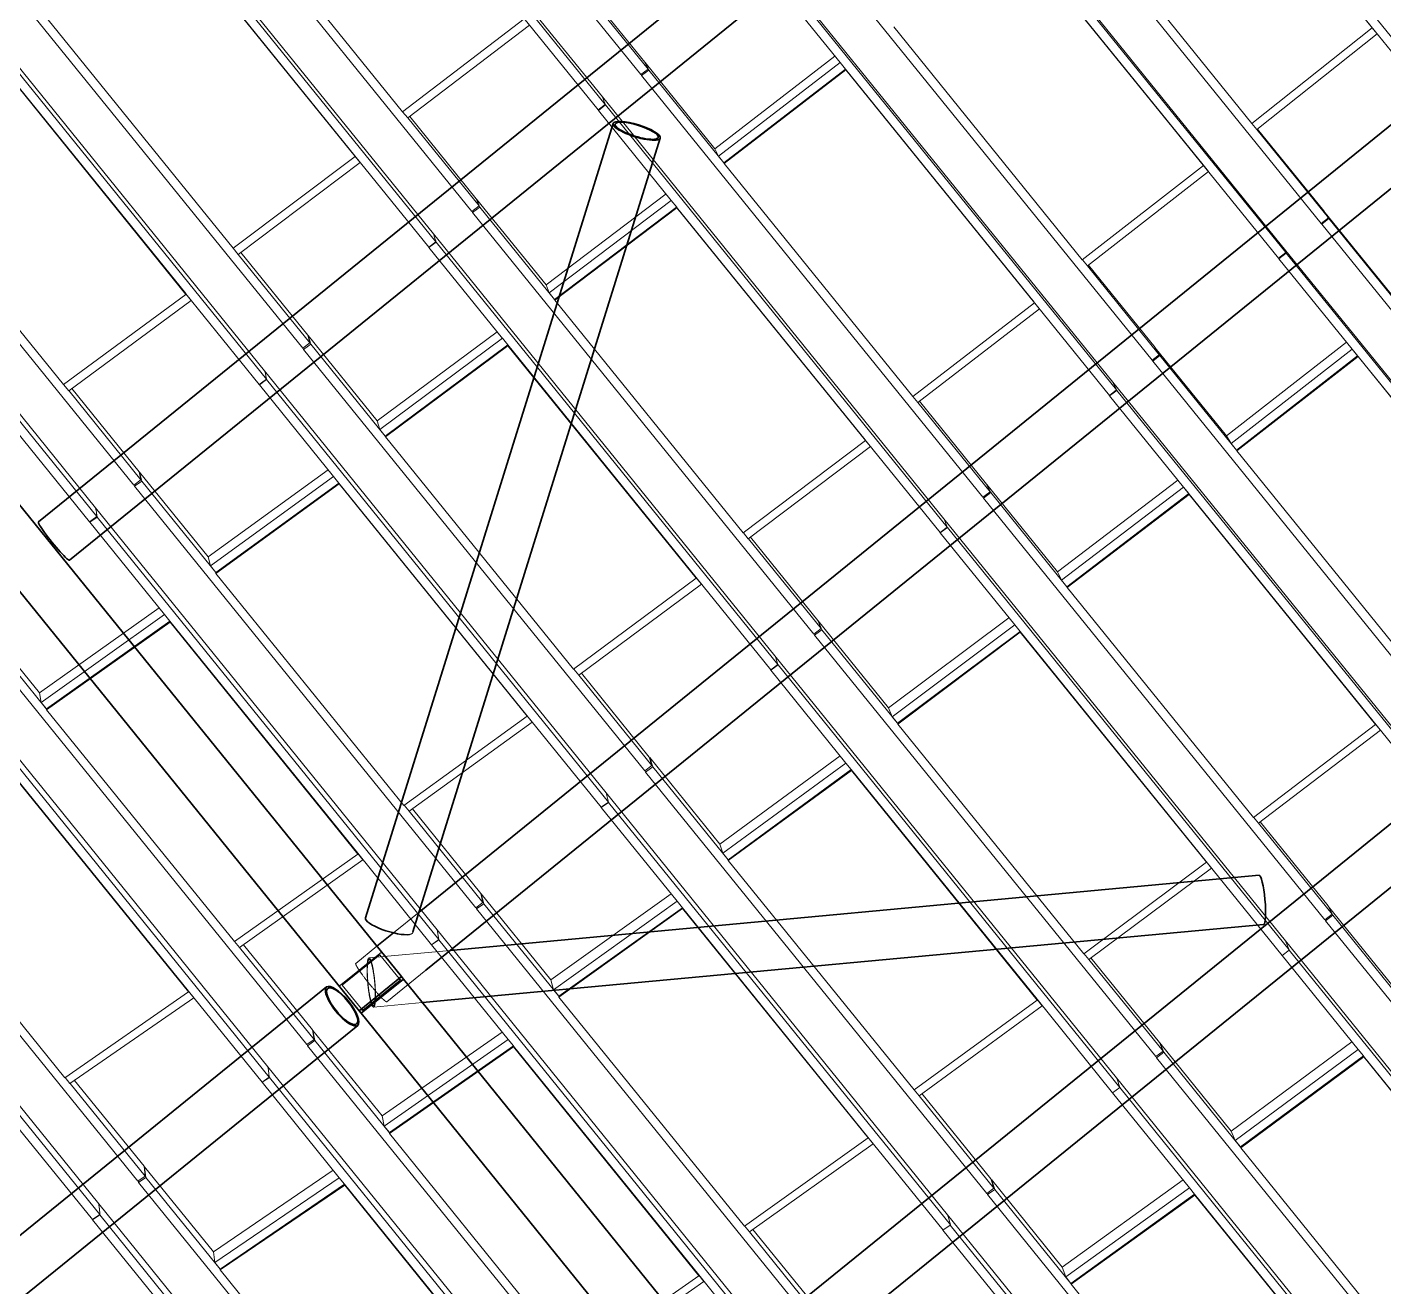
# Model space of a CAD drawing. Header units: millimetres. Extents: x 834681283 to 835686922, y 817551134 to 819407044.
# Drawn here: x 835580244 to 835587743, y 818137612 to 818144573 of the extents above; entities that cross this region are included whole.
import ezdxf

# ---------------------------------------------------------------- set-up
doc = ezdxf.new("R2010")
doc.units = ezdxf.units.MM
doc.header["$LTSCALE"] = 1200
doc.header["$MEASUREMENT"] = 0
doc.linetypes.add('P01-MAGP-P-RF$0$P01_MS_01_N1-FloorPlan-PART2OFUPPERROOFSETTINGOUT$0$BH DASHED2', pattern=[3, 2, -1])
doc.linetypes.add('P01-MAGP-P-RF$0$PHANTOM', pattern=[2.5, 1.25, -0.25, 0.25, -0.25, 0.25, -0.25])
for name, color, linetype, lineweight in [('P01-MAGP-P-RF$0$MMH053__', 253, 'P01-MAGP-P-RF$0$PHANTOM', 40), ('P01-MAGP-P-RF$0$P01_MS_01_N1-FloorPlan-PART2OFUPPERROOFSETTINGOUT$0$S-BEAM', 253, 'Continuous', 35), ('P01-MAGP-P-RF$0$P01_MS_01_N1-FloorPlan-PART2OFUPPERROOFSETTINGOUT$0$S-BEAM-HIDN', 253, 'P01-MAGP-P-RF$0$P01_MS_01_N1-FloorPlan-PART2OFUPPERROOFSETTINGOUT$0$BH DASHED2', 18), ('P01-MAGP-P-RF$0$ROOF MESH HALF TONE$0$A-GLAZ', 253, 'Continuous', 9), ('P01-MAGP-P-RF$0$ROOF MESH HALF TONE$0$A-MASS', 253, 'Continuous', 9)]:
    doc.layers.add(name, color=color, linetype=linetype, lineweight=lineweight)

# ---------------------------------------------------------------- blocks, each defined once
blk = doc.blocks.new('P01-MAGP-P-RF$0$P01_MS_01_N1-FloorPlan-PART2OFUPPERROOFSETTINGOUT$0$Circular Hollow Sections - CHS273x10_PSB97-8447566-PART 2 OF  UPPER ROOF SETTING OUT')
at = {"layer": 'P01-MAGP-P-RF$0$P01_MS_01_N1-FloorPlan-PART2OFUPPERROOFSETTINGOUT$0$S-BEAM'}
for p, q in [((50664.7, 24133.2), (43655.6, 19225.4)), ((43812.2, 19001.8), (50821.3, 23909.6))]:
    blk.add_line(p, q, dxfattribs=at)
for major_axis, start_param, end_param in [((-78.3, 111.8), 3.141593, 6.283185), ((-78.3, 111.8), 0, 3.141593), ((-72.6, 103.6), 0, 3.141593), ((-72.6, 103.6), 3.141593, 6.283185)]:
    blk.add_ellipse((50743, 24021.4), major_axis=major_axis, ratio=0.326606, start_param=start_param, end_param=end_param, dxfattribs=at)
blk = doc.blocks.new('P01-MAGP-P-RF$0$P01_MS_01_N1-FloorPlan-PART2OFUPPERROOFSETTINGOUT$0$Circular Hollow Sections - CHS273x10_PSB97-8449293-PART 2 OF  UPPER ROOF SETTING OUT')
at = {"layer": 'P01-MAGP-P-RF$0$P01_MS_01_N1-FloorPlan-PART2OFUPPERROOFSETTINGOUT$0$S-BEAM'}
for p, q in [((56342.4, 31771.1), (49254.7, 26808.3)), ((49411.3, 26584.6), (56499, 31547.5))]:
    blk.add_line(p, q, dxfattribs=at)
blk.add_ellipse((49333, 26696.5), major_axis=(-78.3, 111.8), ratio=0.089089, start_param=0, end_param=3.141593, dxfattribs=at)
blk = doc.blocks.new('P01-MAGP-P-RF$0$P01_MS_01_N1-FloorPlan-PART2OFUPPERROOFSETTINGOUT$0$Circular Hollow Sections - CHS273x10_PSB97-8449453-PART 2 OF  UPPER ROOF SETTING OUT')
at = {"layer": 'P01-MAGP-P-RF$0$P01_MS_01_N1-FloorPlan-PART2OFUPPERROOFSETTINGOUT$0$S-BEAM'}
for p, q in [((59782.6, 26855.3), (52697.4, 21894.2)), ((52854, 21670.6), (59939.2, 26631.7))]:
    blk.add_line(p, q, dxfattribs=at)
blk = doc.blocks.new('P01-MAGP-P-RF$0$P01_MS_01_N1-FloorPlan-PART2OFUPPERROOFSETTINGOUT$0$Circular Hollow Sections - CHS273x10_PSB97-8466431-PART 2 OF  UPPER ROOF SETTING OUT')
at = {"layer": 'P01-MAGP-P-RF$0$P01_MS_01_N1-FloorPlan-PART2OFUPPERROOFSETTINGOUT$0$S-BEAM'}
for p, q in [((58050.7, 29305), (51203.6, 24510.6)), ((51217.7, 24187.2), (58207.3, 29081.3)), ((51054, 24405.8), (50957.2, 24338))]:
    blk.add_line(p, q, dxfattribs=at)
at = {"layer": 'P01-MAGP-P-RF$0$P01_MS_01_N1-FloorPlan-PART2OFUPPERROOFSETTINGOUT$0$S-BEAM-HIDN'}
for p, q in [((51203.6, 24510.6), (51054, 24405.8)), ((50957.2, 24338), (50834.5, 24252.1)), ((50991.1, 24028.5), (51217.7, 24187.2))]:
    blk.add_line(p, q, dxfattribs=at)
blk.add_ellipse((50912.8, 24140.3), major_axis=(-78.3, 111.8), ratio=0.094574, start_param=0, end_param=3.141593, dxfattribs=at)
blk = doc.blocks.new('P01-MAGP-P-RF$0$P01_MS_01_N1-FloorPlan-PART2OFUPPERROOFSETTINGOUT$0$Circular Hollow Sections - CHS273x8_PSB100-8475648-PART 2 OF  UPPER ROOF SETTING OUT')
at = {"layer": 'P01-MAGP-P-RF$0$P01_MS_01_N1-FloorPlan-PART2OFUPPERROOFSETTINGOUT$0$S-BEAM'}
for p, q in [((55849.3, 24389.6), (51360.2, 24287)), ((51186.9, 24009.9), (55855.6, 24116.7))]:
    blk.add_line(p, q, dxfattribs=at)
for centre, major_axis, start_param, end_param in [((55852.5, 24253.1), (-3.1, 136.5), 3.141593, 6.283185), ((50912.8, 24140.2), (-3.1, 136.5), 2.441204, 2.570394), ((50912.8, 24140.2), (-2.9, 128.5), 2.495582, 2.687954), ((50912.8, 24140.2), (-2.9, 128.5), 3.801317, 3.970633), ((50912.8, 24140.2), (-3.1, 136.5), 3.880527, 4.040427)]:
    blk.add_ellipse(centre, major_axis=major_axis, ratio=0.145433, start_param=start_param, end_param=end_param, dxfattribs=at)
at = {"layer": 'P01-MAGP-P-RF$0$P01_MS_01_N1-FloorPlan-PART2OFUPPERROOFSETTINGOUT$0$S-BEAM-HIDN'}
for p, q in [((51360.2, 24286.9), (50909.7, 24276.6)), ((50916, 24003.7), (51186.9, 24009.9))]:
    blk.add_line(p, q, dxfattribs=at)
for major_axis, start_param, end_param in [((-3.1, 136.5), 0, 2.44084), ((-2.9, 128.5), 0, 2.495194), ((-3.1, 136.5), 4.040791, 6.283185), ((-2.9, 128.5), 3.971021, 6.283185), ((-3.1, 136.5), 2.570394, 3.141593), ((-2.9, 128.5), 2.688342, 3.141593), ((-2.9, 128.5), 3.141593, 3.80093), ((-3.1, 136.5), 3.141593, 3.880163)]:
    blk.add_ellipse((50912.8, 24140.2), major_axis=major_axis, ratio=0.145433, start_param=start_param, end_param=end_param, dxfattribs=at)
blk = doc.blocks.new('P01-MAGP-P-RF$0$P01_MS_01_N1-FloorPlan-PART2OFUPPERROOFSETTINGOUT$0$Circular Hollow Sections - CHS273x12_5_PSB101-8475569-PART 2 OF  UPPER ROOF SETTING OUT')
at = {"layer": 'P01-MAGP-P-RF$0$P01_MS_01_N1-FloorPlan-PART2OFUPPERROOFSETTINGOUT$0$S-BEAM'}
for p, q in [((52577.3, 28783.2), (50906, 24498.8)), ((51161.8, 24403.3), (52831.6, 28684))]:
    blk.add_line(p, q, dxfattribs=at)
for centre, major_axis, start_param, end_param in [((52704.4, 28733.6), (-127.2, 49.6), 3.141593, 6.283185), ((52704.4, 28733.6), (-127.2, 49.6), 0, 3.141593), ((52704.4, 28733.6), (-115.5, 45.1), 0, 3.141593), ((52704.4, 28733.6), (-115.5, 45.1), 3.141593, 6.283185), ((51033.2, 24449.2), (-127.2, 49.6), 0, 2.681542)]:
    blk.add_ellipse(centre, major_axis=major_axis, ratio=0.251858, start_param=start_param, end_param=end_param, dxfattribs=at)
at = {"layer": 'P01-MAGP-P-RF$0$P01_MS_01_N1-FloorPlan-PART2OFUPPERROOFSETTINGOUT$0$S-BEAM-HIDN'}
blk.add_line((51160.3, 24399.6), (51161.7, 24403.2), dxfattribs=at)
blk.add_ellipse((51033.2, 24449.2), major_axis=(-127.2, 49.6), ratio=0.251858, start_param=2.681907, end_param=3.141593, dxfattribs=at)
blk = doc.blocks.new('P01-MAGP-P-RF$0$ROOF MESH HALF TONE')
at = {"layer": 'P01-MAGP-P-RF$0$ROOF MESH HALF TONE$0$A-GLAZ', "lineweight": 5}
for p, q in [((51029.4, 31498), (52749.5, 29041.6)), ((52528.3, 28933.3), (50807.8, 31390.8)), ((50819.8, 31350.1), (52541.4, 28891.1)), ((55501, 30960.4), (57222.1, 28502.4)), ((50044.6, 30808.3), (51764.5, 28352.4)), ((51544.2, 28244), (49823.9, 30701.6)), ((49833, 30658.7), (51554.7, 28199.3)), ((54723, 30416), (56443.4, 27959)), ((55820.2, 30417.5), (57180.9, 28474.2)), ((55849.2, 30375.3), (56800.1, 29017.4)), ((51420.6, 28928.1), (50459.9, 30299.9)), ((56216.2, 27853.4), (54495.6, 30310.9)), ((54515.1, 30269.8), (56236.4, 27811.5)), ((49059.7, 30118.6), (50779.5, 27663.1)), ((51141.1, 28703.6), (50180.9, 30075.3)), ((50181.6, 30071.6), (51141.9, 28700)), ((50560, 27554.2), (48839.6, 30012)), ((48845.7, 29966.7), (50567.3, 27507)), ((56099.3, 28537), (55148.6, 29894.7)), ((53737.7, 29726.1), (55457.9, 27269.5)), ((55232.6, 27164.6), (53512.1, 29622.1)), ((55813.9, 28327.8), (54863.3, 29685.4)), ((54863.4, 29685.4), (56195, 27783.5)), ((54865, 29681.9), (55815.6, 28324.3)), ((50433.3, 28241.4), (49473.3, 29612)), ((52433.8, 29579.4), (52791, 29069.4)), ((52442.4, 29585.1), (52776.3, 29108.2)), ((53487.5, 29551.5), (53852.2, 29030.6)), ((53529, 29579.1), (55250.6, 27120.2)), ((48074.9, 29429.2), (49794.7, 26973.9)), ((52126.4, 29397.1), (52499.8, 28863.7)), ((49575.4, 26864), (47855, 29322)), ((50155.3, 28009.5), (49195.9, 29380)), ((49196.5, 29376.1), (50155.8, 28005.6)), ((52127.4, 29393.6), (51420.6, 28928.1)), ((51446.9, 28892.3), (52153.6, 29357.8)), ((47857.8, 29274.1), (49579.3, 26814.4)), ((55111.8, 27849.7), (54161.4, 29206.9)), ((52791, 29069.4), (52776.3, 29108.2)), ((52777.1, 29107), (53129, 28604.6)), ((52777.1, 29107), (52794.2, 29063.9)), ((52749.5, 29041.6), (52791, 29069.4)), ((52752.6, 29036.3), (52750.3, 29042.2)), ((52794.2, 29063.9), (52752.6, 29036.3)), ((52752.6, 29036.3), (54472.6, 26580.3)), ((52794.2, 29063.9), (53173.1, 28522.8)), ((53826.2, 29067.8), (53129, 28604.6)), ((53146.1, 28561.6), (53852.3, 29030.7)), ((53879.5, 28992), (53852.3, 29030.7)), ((53879.3, 28991.9), (53173.1, 28522.8)), ((53173.3, 28522.9), (53879.5, 28992)), ((53174.6, 28519.1), (53880.8, 28988.2)), ((54829.4, 27634.8), (53879.3, 28991.9)), ((53879.3, 28991.9), (53880.8, 28988.2)), ((53879.4, 28991.8), (55209, 27092.6)), ((53880.8, 28988.2), (54830.9, 27631.1)), ((56800.1, 29017.4), (56099.3, 28537)), ((56124.5, 28501.5), (56825.3, 28981.9)), ((56798.4, 29020.3), (56799.8, 29017.8)), ((56825.3, 28981.9), (56798.5, 29020.1)), ((49445.8, 27555), (48486.6, 28924.4)), ((51421.4, 28928.7), (51446.9, 28892.3)), ((51447.1, 28892.4), (51806.1, 28379.8)), ((51458.3, 28899.8), (51793.9, 28420.6)), ((52499.8, 28863.7), (52541.4, 28891.1)), ((52542.6, 28888.1), (52500.9, 28861)), ((52528.3, 28933.3), (52529.4, 28930)), ((54248.8, 26475.7), (52528.3, 28933.3)), ((52541.4, 28891.1), (52530.1, 28929.1)), ((52537.4, 28904.5), (52542.6, 28888.1)), ((52542.6, 28888.1), (54264.4, 26428.6)), ((52500.9, 28861), (52500, 28863.8)), ((52500.9, 28861), (52868.1, 28336.4)), ((51141.9, 28700), (50433.3, 28241.4)), ((50459.7, 28205.7), (51168.3, 28664.3)), ((51141.1, 28703.6), (51513, 28172.3)), ((51141.1, 28703.6), (51141.9, 28700)), ((51168.3, 28664.3), (51141.2, 28703)), ((53129, 28604.6), (53146.1, 28561.6)), ((53146.1, 28561.6), (53173.3, 28522.9)), ((53174.6, 28519.1), (53173.1, 28522.8)), ((54124.4, 27162.7), (53174.6, 28519.1)), ((56099.5, 28537.2), (56124.5, 28501.5)), ((56124.5, 28501.6), (56484.6, 27987.3)), ((56128.1, 28504), (56462.4, 28026.5)), ((51764.5, 28352.4), (51806.1, 28379.8)), ((51767.8, 28346.4), (51765.6, 28353.1)), ((51809.5, 28373.6), (51767.8, 28346.4)), ((51806.1, 28379.8), (51793.9, 28420.6)), ((51795, 28418.9), (52145.2, 27919)), ((51795, 28418.9), (51809.5, 28373.6)), ((51809.5, 28373.6), (52186.6, 27835.1)), ((52841.9, 28373.9), (52145.2, 27919)), ((51767.8, 28346.4), (53487.4, 25891.1)), ((52159.7, 27873.9), (52868.3, 28336.5)), ((52895.2, 28297.7), (52186.6, 27835.1)), ((52186.9, 27835.2), (52895.5, 28297.8)), ((52187.9, 27831.2), (52896.5, 28293.8)), ((52895.5, 28297.8), (52868.3, 28336.5)), ((52895.2, 28297.7), (54222.7, 26401.4)), ((53844.6, 26941.5), (52895.2, 28297.7)), ((52895.2, 28297.7), (52896.5, 28293.8)), ((52896.5, 28293.8), (53845.9, 26937.6)), ((55815.6, 28324.3), (55111.8, 27849.7)), ((55137.2, 27814.4), (55841, 28289)), ((55814, 28327.6), (55815.6, 28324.3)), ((55841, 28289), (55814.2, 28327.2)), ((50434.3, 28242), (50459.7, 28205.7)), ((50460, 28205.9), (50821.2, 27690.1)), ((50474.3, 28215.2), (50811.9, 27733.3)), ((51513, 28172.3), (51554.7, 28199.3)), ((51555.6, 28196.5), (51513.8, 28169.8)), ((51544.3, 28244), (51545.4, 28239.3)), ((53264.6, 25786.3), (51544.3, 28244)), ((51554.7, 28199.3), (51546.4, 28238.3)), ((51552.6, 28209.2), (51555.6, 28196.5)), ((51555.6, 28196.5), (53277.6, 25736.4)), ((51513.8, 28169.8), (51513.2, 28172.4)), ((51513.8, 28169.8), (51883.8, 27641.1)), ((50155.8, 28005.6), (49445.8, 27555)), ((50155.3, 28009.5), (50155.8, 28005.6)), ((50155.3, 28009.4), (50525.6, 27480.5)), ((50182.4, 27970.2), (50155.4, 28008.8)), ((56443.4, 27959), (56484.6, 27987.3)), ((56487.4, 27983), (56446.2, 27954.8)), ((56484.4, 27987.7), (56462.4, 28026.5)), ((56462.7, 28026), (56823.9, 27510.3)), ((56462.7, 28026), (56487.4, 27983)), ((56487.4, 27983), (56875.4, 27428.9)), ((49472.4, 27519.6), (50182.4, 27970.2)), ((52145.2, 27919), (52159.7, 27873.9)), ((56446.2, 27954.8), (56443.6, 27959.2)), ((56446.2, 27954.8), (58166.6, 25497.8)), ((52159.7, 27873.9), (52186.9, 27835.2)), ((52187.9, 27831.2), (52186.6, 27835.1)), ((53136.9, 26476.1), (52187.9, 27831.2)), ((55112.2, 27850), (55137.2, 27814.4)), ((57936.9, 25395.9), (56216.3, 27853.4)), ((56236.4, 27811.5), (56216.8, 27852.6)), ((56225.6, 27834.1), (56238.2, 27808.3)), ((55137.3, 27814.5), (55499.3, 27297.5)), ((55143.5, 27818.7), (55479.6, 27338.7)), ((56195, 27783.5), (56236.4, 27811.5)), ((56196.7, 27780.5), (56195.2, 27783.6)), ((56238.2, 27808.3), (56196.7, 27780.5)), ((56196.7, 27780.5), (56566, 27253)), ((56238.2, 27808.3), (57959.5, 25349.8)), ((50779.5, 27663.1), (50821.2, 27690.1)), ((50824.7, 27683.4), (50782.9, 27656.7)), ((50821.2, 27690.1), (50811.9, 27733.3)), ((50813.2, 27731.1), (51161.6, 27233.8)), ((50813.2, 27731.1), (50824.7, 27683.4)), ((50824.7, 27683.4), (51200.1, 27147.6)), ((51857.3, 27679.1), (51161.6, 27233.9)), ((50782.9, 27656.7), (50781.5, 27662.6)), ((50782.9, 27656.7), (52502.3, 25201.9)), ((51173.2, 27186.4), (51884.1, 27641.3)), ((51910.9, 27602.4), (51200.1, 27147.6)), ((51200.3, 27147.7), (51911.2, 27602.6)), ((51201, 27143.5), (51911.9, 27598.4)), ((51911.2, 27602.6), (51884.1, 27641.3)), ((52859.3, 26247.5), (51910.9, 27602.4)), ((51910.9, 27602.4), (51911.9, 27598.4)), ((51911.9, 27598.4), (52860.3, 26243.4)), ((54830.9, 27631.1), (54124.4, 27162.7)), ((54829.4, 27634.8), (54830.9, 27631.1)), ((54856.4, 27595.9), (54829.7, 27634.1)), ((49447, 27555.8), (49472.4, 27519.6)), ((49490.5, 27531.1), (49830.2, 27046)), ((50560, 27554.4), (50561.2, 27547.1)), ((52280.3, 25096.4), (50560, 27554.4)), ((50567.3, 27507), (50562.1, 27546.2)), ((54149.9, 27127.5), (54856.4, 27595.9)), ((49472.7, 27519.8), (49836.4, 27000.4)), ((50525.6, 27480.5), (50567.3, 27507)), ((50526.2, 27478.2), (50525.8, 27480.6)), ((50568.2, 27504.4), (50526.2, 27478.2)), ((50526.2, 27478.2), (50899.3, 26945.1)), ((50565.6, 27519.8), (50568.2, 27504.4)), ((50568.2, 27504.4), (52290.2, 25044)), ((49169.1, 27314.8), (49537.5, 26788.4)), ((55457.9, 27269.5), (55499.3, 27297.5)), ((55499.3, 27297.5), (55479.6, 27338.7)), ((55480.3, 27337.7), (55839.3, 26825)), ((55480.3, 27337.7), (55502.2, 27292.6)), ((51161.6, 27233.9), (51173.2, 27186.4)), ((55460.8, 27264.8), (55458.3, 27269.8)), ((55502.2, 27292.6), (55460.8, 27264.8)), ((55460.8, 27264.8), (57180.8, 24808.4)), ((55502.2, 27292.6), (55888.1, 26741.6)), ((56537.6, 27293.7), (55839.3, 26825)), ((55861.4, 26780), (56566.1, 27253.1)), ((56566, 27253), (57918.1, 25322)), ((56593, 27214.8), (56566.1, 27253.1)), ((51173.2, 27186.4), (51200.3, 27147.7)), ((51201, 27143.5), (51200.1, 27147.6)), ((54125, 27163.1), (54149.9, 27127.5)), ((55232.7, 27164.6), (55233.8, 27161.9)), ((56953.2, 24707.1), (55232.7, 27164.6)), ((55250.6, 27120.2), (55233.6, 27163.3)), ((56592.9, 27214.7), (55888.1, 26741.6)), ((55888.2, 26741.7), (56593, 27214.8)), ((55890, 26737.7), (56594.7, 27210.8)), ((56593, 27214.4), (56594.7, 27210.8)), ((56594.7, 27210.8), (57533.6, 25870)), ((52149.1, 25789.9), (51201, 27143.5)), ((54150.1, 27127.6), (54514.1, 26607.8)), ((54159.1, 27133.6), (54497, 26651)), ((55209, 27092.6), (55250.6, 27120.2)), ((55210.1, 27090.1), (55209.1, 27092.6)), ((55251.8, 27117.5), (55210.1, 27090.1)), ((55210.1, 27090.1), (55582.1, 26558.7)), ((55248.2, 27126.3), (55251.8, 27117.5)), ((55251.8, 27117.5), (56973.5, 24658.2)), ((49794.7, 26973.9), (49836.4, 27000.4)), ((49836.4, 27000.4), (49830.2, 27046)), ((49831.7, 27043.7), (50178.2, 26549.1)), ((49831.7, 27043.7), (49840.1, 26993.5)), ((49798.1, 26967.3), (49796.8, 26975.3)), ((49840.1, 26993.5), (49798.1, 26967.3)), ((49798.1, 26967.3), (51517.5, 24512.8)), ((49840.1, 26993.5), (50213.5, 26460.3)), ((50872.4, 26983.5), (50178.2, 26549.1)), ((50186.8, 26499.2), (50899.6, 26945.3)), ((50926.7, 26906.6), (50899.6, 26945.3)), ((53845.9, 26937.6), (53136.9, 26476.1)), ((53844.6, 26941.5), (53845.9, 26937.6)), ((53871.5, 26902.6), (53844.9, 26940.6)), ((49575.4, 26864.3), (49576.5, 26852)), ((51295.7, 24406.2), (49575.4, 26864.3)), ((49579.3, 26814.4), (49577.2, 26851.6)), ((50213.8, 26460.5), (50926.7, 26906.6)), ((50214.2, 26456), (50927.1, 26902.1)), ((51873.6, 25553), (50926.4, 26906.4)), ((50926.4, 26906.4), (50927.1, 26902.1)), ((50927.1, 26902.1), (51874.3, 25548.7)), ((53162.6, 26441.1), (53871.5, 26902.6)), ((49537.5, 26788.4), (49579.3, 26814.4)), ((49538.3, 26786.2), (49538.1, 26788.8)), ((49580.4, 26811.8), (49538.3, 26786.2)), ((49538.3, 26786.2), (49914.5, 26248.6)), ((49578.2, 26834.9), (49580.4, 26811.8)), ((49580.4, 26811.8), (51302.3, 24351.4)), ((55839.3, 26825), (55861.4, 26780)), ((55861.4, 26780), (55888.2, 26741.7)), ((55890, 26737.7), (55888.1, 26741.6)), ((56828.5, 25397.4), (55890, 26737.7)), ((54514.1, 26607.8), (54497, 26651)), ((54498.1, 26649.5), (54855.1, 26139.6)), ((54498.1, 26649.5), (54517.3, 26602.2)), ((50178.2, 26549.1), (50186.8, 26499.2)), ((54472.6, 26580.3), (54514.1, 26607.8)), ((54475.6, 26574.8), (54473.2, 26580.7)), ((54517.3, 26602.2), (54475.6, 26574.8)), ((54475.6, 26574.8), (56195.3, 24119.2)), ((54517.3, 26602.2), (54901.1, 26054.2)), ((55553.5, 26599.6), (54855.1, 26139.7)), ((54874.4, 26092.6), (55582.3, 26558.8)), ((55582.2, 26558.7), (56931.9, 24630.8)), ((55609.1, 26520.5), (55582.3, 26558.8)), ((50186.8, 26499.2), (50213.8, 26460.5)), ((53137.7, 26476.6), (53162.6, 26441.1)), ((54248.8, 26475.7), (54250, 26472.1)), ((55969.2, 24018), (54248.8, 26475.7)), ((55609, 26520.4), (54901.1, 26054.2)), ((54901.2, 26054.3), (55609.1, 26520.5)), ((54902.7, 26050.1), (55610.6, 26516.4)), ((55609, 26520.4), (55610.6, 26516.4)), ((55610.6, 26516.4), (56548.9, 25176.2)), ((50213.8, 26460.5), (50213.5, 26460.3)), ((50214.2, 26456), (50213.5, 26460.3)), ((51161.2, 25104.2), (50214.2, 26456)), ((53162.8, 26441.2), (53529.1, 25918.3)), ((53174.7, 26449), (53514.7, 25963.6)), ((54223.1, 26399.4), (54222.3, 26402)), ((54222.7, 26401.4), (54264.3, 26428.5)), ((54265, 26426.3), (54223.1, 26399.4)), ((54223.1, 26399.4), (54598.2, 25863.6)), ((54264.4, 26428.6), (54251.1, 26470.8)), ((54265, 26426.3), (55987.1, 23966.2)), ((48850.4, 26356.6), (49195.1, 25864.7)), ((48813.6, 26278.2), (50533.1, 23823.8)), ((48855.6, 26303.9), (49227.2, 25773.5)), ((49887.2, 26287.6), (49195.1, 25864.7)), ((49200.4, 25812.2), (49914.8, 26248.8)), ((49941.9, 26210.2), (49914.8, 26248.8)), ((52859.3, 26247.5), (52860.3, 26243.4)), ((52859.4, 26247.5), (53235.8, 25709.7)), ((50310.8, 23715.8), (48590.5, 26174)), ((49227.5, 25773.6), (49941.9, 26210.2)), ((49227.6, 25769), (49942, 26205.5)), ((50887.6, 24858.3), (49941.6, 26210)), ((49941.6, 26210), (49942, 26205.5)), ((49942, 26205.5), (50888, 24853.8)), ((52860.3, 26243.4), (52149.1, 25789.9)), ((52175, 25755.1), (52886.2, 26208.7)), ((52886.2, 26208.7), (52859.6, 26246.7)), ((48592.4, 26119.1), (50314.2, 23658.7)), ((54855.1, 26139.7), (54874.4, 26092.6)), ((54874.4, 26092.6), (54901.2, 26054.3)), ((54902.7, 26050.1), (54901.1, 26054.2)), ((55840.6, 24710.8), (54902.7, 26050.1)), ((53529.1, 25918.3), (53514.7, 25963.6)), ((53516.2, 25961.4), (53871.2, 25454.5)), ((53516.2, 25961.4), (53532.5, 25911.8)), ((53487.4, 25891.1), (53529.1, 25918.3)), ((53490.7, 25884.9), (53488.4, 25891.7)), ((53532.5, 25911.8), (53490.7, 25884.9)), ((53490.7, 25884.9), (55210, 23430)), ((53532.5, 25911.8), (53914.2, 25366.8)), ((54569.3, 25904.9), (53871.2, 25454.5)), ((49195.1, 25864.7), (49200.4, 25812.2)), ((49200.4, 25812.2), (49227.5, 25773.6)), ((53887.7, 25405.2), (54598.5, 25863.7)), ((54625, 25825.3), (53914.2, 25366.8)), ((53914.5, 25367), (54625.3, 25825.5)), ((53915.6, 25362.5), (54626.4, 25821.1)), ((54625.3, 25825.5), (54598.5, 25863.7)), ((55562.4, 24486.2), (54625, 25825.3)), ((54625, 25825.3), (54626.4, 25821.1)), ((54626.4, 25821.1), (55563.8, 24482)), ((49227.4, 25773.6), (49227.2, 25773.5)), ((49227.6, 25769), (49227.2, 25773.5)), ((50173.5, 24418.8), (49227.6, 25769)), ((52150.1, 25790.6), (52175, 25755.1)), ((52175.2, 25755.3), (52544.2, 25228.6)), ((52190.4, 25765), (52532.7, 25276.3)), ((53235.8, 25709.7), (53277.3, 25736.2)), ((53277.8, 25734.5), (53235.8, 25708.1)), ((53264.7, 25786.3), (53266, 25781.3)), ((54985, 23328.4), (53264.7, 25786.3)), ((53277.6, 25736.4), (53267.3, 25779.7)), ((53277.8, 25734.5), (55000.1, 23273.8)), ((53235.8, 25708.1), (53235.1, 25710.7)), ((53235.8, 25708.1), (53614.2, 25167.5)), ((47829.4, 25589.5), (49549, 23135)), ((49901.3, 24163.5), (48956.6, 25513.6)), ((48956.7, 25508.9), (49901.5, 24158.8)), ((51874.3, 25548.7), (51161.2, 25104.2)), ((51187.3, 25069.7), (51900.4, 25514.2)), ((51873.6, 25553), (52248.3, 25017.8)), ((51873.6, 25553), (51874.3, 25548.7)), ((51900.4, 25514.2), (51873.8, 25552.2)), ((47604.2, 25426.6), (49326.1, 22965.8)), ((49325.5, 23025.4), (47605.4, 25483.7)), ((53871.2, 25454.5), (53887.7, 25405.2)), ((53887.7, 25405.2), (53914.5, 25367)), ((53915.6, 25362.5), (53914.2, 25366.8)), ((54852.5, 24024.8), (53915.6, 25362.5)), ((52544.2, 25228.6), (52532.7, 25276.3)), ((52534.5, 25273.6), (52887.5, 24769.7)), ((52534.5, 25273.6), (52547.8, 25221.5)), ((52502.3, 25201.9), (52544.2, 25228.6)), ((52505.8, 25195.1), (52503.8, 25202.8)), ((52547.8, 25221.5), (52505.8, 25195.1)), ((52547.8, 25221.5), (52927.4, 24679.5)), ((53584.9, 25209.3), (52887.5, 24769.7)), ((52505.8, 25195.1), (54224.9, 22741)), ((52901, 24717.9), (53614.5, 25167.7)), ((53640.9, 25129.3), (52927.4, 24679.5)), ((52927.7, 24679.7), (53641.2, 25129.5)), ((52928.5, 24675.1), (53642.1, 25124.8)), ((53641.2, 25129.5), (53614.5, 25167.7)), ((54577.1, 23791.8), (53640.9, 25129.3)), ((53640.9, 25129.3), (53642.1, 25124.8)), ((53642.1, 25124.8), (54578.2, 23787.3)), ((56548.9, 25176.2), (55840.6, 24710.8)), ((55865.6, 24676.5), (56573.9, 25141.8)), ((56547.2, 25180.2), (56548.9, 25176.2)), ((56573.9, 25141.8), (56547.6, 25179.3)), ((49186.1, 23733.7), (48241.4, 25082.1)), ((51162.5, 25105), (51187.3, 25069.7)), ((51187.6, 25069.9), (51559.5, 24539)), ((51206.3, 25081.5), (51551.1, 24589.2)), ((52280.3, 25096.6), (52281.7, 25088.9)), ((54000.5, 22638.5), (52280.3, 25096.6)), ((52290.2, 25044), (52283.1, 25087.5)), ((52290.2, 25042.2), (52248.1, 25016.4)), ((52248.1, 25016.4), (52630, 24470.7)), ((52248.3, 25017.8), (52289.9, 25043.8)), ((52290.2, 25042.2), (54012.6, 22581.1)), ((50888, 24853.8), (50173.5, 24418.8)), ((50887.6, 24858.3), (51260.3, 24325.7)), ((50887.6, 24858.3), (50888, 24853.8)), ((50914.3, 24819.5), (50887.6, 24857.6)), ((50199.8, 24384.6), (50914.3, 24819.5)), ((52887.5, 24769.7), (52901, 24717.9)), ((52901, 24717.9), (52927.7, 24679.7)), ((52928.5, 24675.1), (52927.4, 24679.5)), ((53864.3, 23339.3), (52928.5, 24675.1)), ((55841.3, 24711.3), (55865.6, 24676.5)), ((55865.8, 24676.6), (56237, 24146.6)), ((55875.3, 24682.9), (56217.8, 24193.8)), ((51517.5, 24512.8), (51559.5, 24539)), ((51563.2, 24531.5), (51521.1, 24505.7)), ((51559.5, 24539), (51551.1, 24589.2)), ((51553.1, 24586.2), (51904.1, 24085.2)), ((51553.1, 24586.2), (51563.2, 24531.5)), ((51563.2, 24531.5), (51940.8, 23992.6)), ((51521.1, 24505.7), (51519.5, 24514)), ((51521.1, 24505.7), (53240.1, 22051.9)), ((52600.3, 24513.1), (51904.1, 24085.2)), ((51914.4, 24030.9), (52630.3, 24470.9)), ((52657, 24432.8), (52630.3, 24470.9)), ((55563.8, 24482), (54852.5, 24024.8)), ((54877.7, 23990.6), (55588.9, 24447.8)), ((55562.4, 24486.2), (55945.3, 23939.3)), ((55562.4, 24486.2), (55563.8, 24482)), ((55588.9, 24447.8), (55562.7, 24485.2)), ((50175.1, 24419.8), (50199.8, 24384.6)), ((50200.1, 24384.7), (50575.1, 23849.4)), ((50222.3, 24398.3), (50569.9, 23902.1)), ((51295.6, 24406.5), (51297.1, 24394.3)), ((53015.8, 21948.3), (51295.6, 24406.5)), ((51302.3, 24351.4), (51298.2, 24394.3)), ((51941.1, 23992.8), (52657, 24432.8)), ((51941.6, 23987.9), (52657.5, 24427.9)), ((53591.4, 23097), (52656.7, 24432.6)), ((52656.7, 24432.6), (52657.5, 24427.9)), ((52657.5, 24427.9), (53592.2, 23092.3)), ((51302.5, 24349.7), (51260.2, 24324.4)), ((51260.2, 24324.4), (51645.6, 23773.7)), ((51260.3, 24325.7), (51302.3, 24351.3)), ((51302.5, 24349.7), (53024.8, 21888.4)), ((49901.5, 24158.8), (49186.1, 23733.7)), ((49901.3, 24163.5), (49901.5, 24158.8)), ((49901.4, 24163.5), (50272.2, 23633.6)), ((49928, 24124.8), (49901.4, 24162.9)), ((56237, 24146.6), (56217.8, 24193.8)), ((56219.1, 24191.9), (56581.3, 23674.6)), ((56219.1, 24191.9), (56240.1, 24140.8)), ((49212.6, 23699.7), (49928, 24124.8)), ((51904.1, 24085.2), (51914.4, 24030.9)), ((56195.3, 24119.2), (56237, 24146.6)), ((56198.3, 24113.6), (56195.9, 24119.5)), ((56240.1, 24140.8), (56198.3, 24113.6)), ((56198.3, 24113.6), (57917.8, 21658.4)), ((56240.1, 24140.8), (56628.8, 23585.9)), ((51914.4, 24030.9), (51941.1, 23992.8)), ((54853.4, 24025.3), (54877.7, 23990.6)), ((54890.6, 23999), (55235.5, 23506.6)), ((55969.3, 24018), (55970.6, 24014)), ((57689.7, 21560.2), (55969.3, 24018)), ((55987.1, 23966.2), (55972, 24012.3)), ((51941.1, 23992.7), (51940.8, 23992.6)), ((51941.6, 23987.9), (51940.8, 23992.6)), ((52876, 22654.2), (51941.6, 23987.9)), ((54877.9, 23990.8), (55251.8, 23457)), ((55945.1, 23938), (55944.1, 23941)), ((55987, 23964.7), (55945.1, 23938)), ((55945.1, 23938), (56328.2, 23390.7)), ((55945.3, 23939.3), (55986.6, 23965.9)), ((55987, 23964.7), (57709.4, 21504.1)), ((50533.1, 23823.8), (50575.1, 23849.4)), ((50575.1, 23849.4), (50569.9, 23902.1)), ((50571.8, 23899.1), (50920.9, 23400.8)), ((50571.8, 23899.1), (50578.9, 23842)), ((50536.6, 23816.7), (50535.6, 23825.3)), ((50578.9, 23842), (50536.6, 23816.7)), ((50536.6, 23816.7), (52255.8, 21363.1)), ((50578.9, 23842), (50954.5, 23305.8)), ((51615.5, 23816.8), (50920.9, 23400.8)), ((50928.2, 23344.1), (51646, 23773.9)), ((51672.6, 23735.8), (51646, 23773.9)), ((54578.2, 23787.3), (53864.3, 23339.3)), ((54577.1, 23791.8), (54578.2, 23787.3)), ((54577.1, 23791.7), (54958.1, 23247.3)), ((54603.5, 23753.4), (54577.3, 23790.8)), ((49188, 23734.8), (49212.6, 23699.7)), ((49212.9, 23699.8), (49591.1, 23160.1)), ((49238.7, 23715.2), (49589, 23215.2)), ((50310.8, 23716.2), (50312, 23697.6)), ((52030.9, 21258), (50310.8, 23716.2)), ((50314.2, 23658.7), (50312.9, 23697.1)), ((50954.9, 23306), (51672.6, 23735.8)), ((50955.1, 23300.9), (51672.9, 23730.7)), ((52605.4, 22402.1), (51672.3, 23735.6)), ((51672.3, 23735.6), (51672.9, 23730.7)), ((51672.9, 23730.7), (52606, 22397.2)), ((53889.6, 23305.3), (54603.5, 23753.4)), ((50272.2, 23633.6), (50314.2, 23658.7)), ((50314.6, 23657), (50272.3, 23632.4)), ((50272.3, 23632.4), (50661.1, 23076.7)), ((50314, 23665.1), (50314.6, 23657)), ((50314.6, 23657), (52036.8, 21195.7)), ((55251.8, 23457), (55235.5, 23506.6)), ((55237.3, 23503.9), (55597.2, 22990)), ((55237.3, 23503.9), (55255.2, 23450.3)), ((48915, 23468.7), (49284, 22941.4)), ((50920.9, 23400.8), (50928.2, 23344.1)), ((55210, 23430), (55251.8, 23457)), ((55213.3, 23423.6), (55210.9, 23430.6)), ((55255.2, 23450.3), (55213.3, 23423.6)), ((55213.3, 23423.6), (56932.3, 20969.3)), ((55255.2, 23450.3), (55641.5, 22898.8)), ((56296.8, 23435.5), (55597.2, 22990)), ((50928.2, 23344.1), (50954.9, 23306)), ((53865.3, 23339.9), (53889.6, 23305.3)), ((54985, 23328.6), (54986.5, 23322.9)), ((56705.3, 20870.5), (54985, 23328.6)), ((55615.3, 22936.7), (56328.5, 23390.8)), ((56354.6, 23352.9), (55641.5, 22898.8)), ((55641.8, 22899), (56354.9, 23353.1)), ((55643, 22894.2), (56356.1, 23348.3)), ((56354.9, 23353.1), (56328.5, 23390.8)), ((57279.8, 22031.2), (56354.6, 23352.9)), ((56354.6, 23352.9), (56356.1, 23348.3)), ((56356.1, 23348.3), (57281.3, 22026.6)), ((50954.8, 23306), (50954.5, 23305.8)), ((50955.1, 23300.9), (50954.5, 23305.8)), ((51888, 21969.4), (50955.1, 23300.9)), ((53889.9, 23305.5), (54266.9, 22767.4)), ((53906, 23315.7), (54253.6, 22819.5)), ((54957.4, 23246.6), (54956.6, 23249.5)), ((54999.5, 23272.7), (54957.4, 23246.6)), ((54958.1, 23247.3), (54999.4, 23273.3)), ((55000.1, 23273.8), (54988.2, 23320.9)), ((54999.5, 23272.7), (56722.2, 20811.3)), ((49591.1, 23160.1), (49589, 23215.2)), ((49590.8, 23212.2), (49938.1, 22716.6)), ((49590.8, 23212.2), (49594.8, 23152.7)), ((54957.4, 23246.6), (55344.3, 22693.8)), ((49549, 23135), (49591.1, 23160.1)), ((49552.5, 23128), (49551.9, 23136.8)), ((49594.8, 23152.7), (49552.5, 23128)), ((49552.5, 23128), (51271.7, 20674.5)), ((49594.8, 23152.7), (49968.6, 22619.2)), ((50630.5, 23120.5), (49938.1, 22716.6)), ((49325.5, 23025.9), (49325.9, 23001.2)), ((51044.2, 20569.3), (49325.5, 23025.9)), ((49942.3, 22657.4), (50661.4, 23076.9)), ((49968.9, 22619.4), (50688, 23038.9)), ((49968.9, 22614.1), (50688, 23033.6)), ((50688, 23038.9), (50661.4, 23076.9)), ((51619.3, 21707.3), (50687.7, 23038.7)), ((50687.7, 23038.7), (50688, 23033.6)), ((50688, 23033.6), (51619.6, 21702.2)), ((53592.2, 23092.3), (52876, 22654.2)), ((52901.5, 22620.5), (53617.7, 23058.6)), ((53591.4, 23097), (53592.2, 23092.3)), ((53591.4, 23096.9), (53970.4, 22555.4)), ((53617.7, 23058.6), (53591.5, 23096)), ((49284, 22941.4), (49326.1, 22965.8)), ((49326.3, 22964.4), (49284, 22940.4)), ((49326.1, 22965.8), (49326.8, 23000.9)), ((49326.2, 22972.8), (49326.3, 22964.4)), ((49326.3, 22964.4), (51048.6, 20502.6)), ((55597.2, 22990), (55615.3, 22936.7)), ((49284, 22940.4), (49676.4, 22379.5)), ((55615.3, 22936.7), (55641.8, 22899)), ((55643, 22894.2), (55641.5, 22898.8)), ((56567.7, 21574.1), (55643, 22894.2)), ((54266.9, 22767.4), (54253.6, 22819.5)), ((54255.8, 22816.1), (54613.4, 22305.6)), ((54255.8, 22816.1), (54270.5, 22760)), ((54224.9, 22741), (54266.9, 22767.4)), ((54228.3, 22733.9), (54226.3, 22741.8)), ((54270.5, 22760), (54228.3, 22733.9)), ((54228.3, 22733.9), (55947.1, 20280.3)), ((54270.5, 22760), (54654.4, 22211.9)), ((55312.5, 22739.1), (54613.4, 22305.6)), ((49938.1, 22716.6), (49942.3, 22657.4)), ((49942.3, 22657.4), (49968.9, 22619.4)), ((52877.3, 22655), (52901.5, 22620.5)), ((54628.4, 22249.8), (55344.6, 22693.9)), ((54654.8, 22212.1), (55371, 22656.3)), ((54655.7, 22207.1), (55371.9, 22651.2)), ((55371, 22656.3), (55344.6, 22693.9)), ((56294.4, 21336.2), (55370.7, 22656)), ((55370.7, 22656), (55371.9, 22651.2)), ((55371.9, 22651.2), (56295.7, 21331.4)), ((49968.9, 22619.4), (49968.6, 22619.2)), ((49968.9, 22614.1), (49968.6, 22619.2)), ((50900.4, 21284.8), (49968.9, 22614.1)), ((52901.9, 22620.7), (53282.2, 22077.8)), ((52921.6, 22632.8), (53272.1, 22132.4)), ((54011.8, 22580.3), (53969.5, 22554.9)), ((53999.7, 22573.2), (54011.7, 22580.5)), ((54000.5, 22638.7), (54002.1, 22630.4)), ((55720.7, 20180.5), (54000.5, 22638.7)), ((54012.6, 22581.1), (54004, 22628.5)), ((54011.8, 22580.3), (55734.6, 20118.4)), ((53969.5, 22554.9), (53969, 22557.4)), ((53969.5, 22554.9), (54360.3, 21996.3)), ((52606, 22397.2), (51888, 21969.4)), ((51913.7, 21936), (52631.7, 22363.9)), ((52605.4, 22402.1), (52606, 22397.2)), ((52605.5, 22402.1), (52982.4, 21863.4)), ((52631.7, 22363.9), (52605.5, 22401.3)), ((54613.4, 22305.6), (54628.4, 22249.8)), ((54628.4, 22249.8), (54654.8, 22212.1)), ((54654.7, 22212.1), (54654.4, 22211.9)), ((54655.7, 22207.1), (54654.4, 22211.9)), ((55578.9, 20889.2), (54655.7, 22207.1))]:
    blk.add_line(p, q, dxfattribs=at)
at = {"layer": 'P01-MAGP-P-RF$0$ROOF MESH HALF TONE$0$A-MASS', "lineweight": 5}
for points, knots in [([(26562.4, 74606.9), (26761.6, 74322.5), (27146.8, 73772.4), (27692.3, 72993.3), (28212.8, 72249.9), (28631.9, 71651.3), (28962.1, 71179.8), (29208.1, 70828.5), (29453.3, 70478.3), (29657.8, 70186.2), (29821.5, 69952.4), (29985.3, 69718.5), (30190.2, 69425.9), (30436.3, 69074.4), (30682.7, 68722.5), (30929.4, 68370.1), (31135.3, 68076.1), (31300.2, 67840.6), (31423.9, 67663.9), (31547.8, 67487), (31671.8, 67310), (31795.8, 67132.8), (31961.4, 66896.4), (32251.5, 66482.1), (32583.9, 66007.3), (32917.4, 65531), (33168.1, 65173), (33419.4, 64814.1), (33671.2, 64454.5), (33923.7, 64093.9), (34261.1, 63612), (34684.6, 63007.2), (35195.7, 62277.2), (35709.9, 61542.9), (36227.4, 60803.8), (36922.1, 59811.8), (37624.1, 58809.1), (38334.4, 57794.7), (39050.5, 56772), (39956.9, 55477.6), (40879.8, 54159.6), (41628.8, 53089.9), (42196.1, 52279.7), (42769, 51461.4), (43346.6, 50636.6), (43927.9, 49806.4), (44511.9, 48972.4), (45097.7, 48135.7), (45684.5, 47297.8), (46271.1, 46459.9), (46856.8, 45623.5), (47441.5, 44788.5), (48219.3, 43677.6), (49188.3, 42293.7), (50151.9, 40917.6), (50919, 39822), (51683.6, 38730.1), (52634.7, 37371.8), (53768.6, 35752.4), (54707.5, 34411.5), (55455.1, 33343.8), (56014, 32545.6), (56571.2, 31749.9), (57126.6, 30956.6), (57680.4, 30165.8), (58140.4, 29508.9), (58507.6, 28984.5), (58736.7, 28657.3), (58919.8, 28395.8), (59057, 28199.8), (59194.1, 28004), (59331.1, 27808.3), (59468, 27612.8), (59650.5, 27352.3), (59878.2, 27027), (60151.1, 26637.3), (60514.4, 26118.4), (60967.6, 25471.3), (61509.7, 24697), (62050.3, 23925), (62589.3, 23155.2), (63126.7, 22387.7), (63662.6, 21622.4), (64196.9, 20859.3), (64729.7, 20098.3), (65261.1, 19339.5), (65702.6, 18708.9), (66055.1, 18205.5), (66319.1, 17828.4), (66582.8, 17451.9), (66846.1, 17075.9), (67109.2, 16700.1), (67459.9, 16199.2), (67898.8, 15572.4), (68427.7, 14817.1), (68960.2, 14056.5), (69498, 13288.5), (70223.9, 12251.9), (71151.7, 10926.9), (71923.6, 9824.4), (72319, 9259.7)], [0, 0, 0, 0, 0.011905, 0.02381, 0.035714, 0.047619, 0.053571, 0.059524, 0.065476, 0.071429, 0.074405, 0.077381, 0.083333, 0.089286, 0.095238, 0.10119, 0.107143, 0.110119, 0.113095, 0.116071, 0.119048, 0.122024, 0.125, 0.130952, 0.142857, 0.14881, 0.154762, 0.160714, 0.166667, 0.172619, 0.178571, 0.190476, 0.202381, 0.214286, 0.22619, 0.238095, 0.261905, 0.27381, 0.285714, 0.309524, 0.333333, 0.345238, 0.357143, 0.369048, 0.380952, 0.392857, 0.404762, 0.416667, 0.428571, 0.440476, 0.452381, 0.464286, 0.47619, 0.5, 0.52381, 0.535714, 0.547619, 0.571429, 0.595238, 0.619048, 0.630952, 0.642857, 0.654762, 0.666667, 0.678571, 0.690476, 0.696429, 0.702381, 0.705357, 0.708333, 0.71131, 0.714286, 0.717262, 0.720238, 0.72619, 0.732143, 0.738095, 0.75, 0.761905, 0.77381, 0.785714, 0.797619, 0.809524, 0.821429, 0.833333, 0.845238, 0.857143, 0.863095, 0.869048, 0.875, 0.880952, 0.886905, 0.892857, 0.904762, 0.916667, 0.928571, 0.940476, 0.952381, 0.97619, 1, 1, 1, 1]), ([(72319, 9259.7), (72269.6, 9330.3), (72171, 9471), (71975.1, 9750.9), (71635.1, 10236.5), (71157.2, 10918.9), (70595, 11721.9), (70042.4, 12511), (69498, 13288.5), (68960.2, 14056.5), (68427.7, 14817.1), (67898.8, 15572.4), (67459.9, 16199.2), (67109.2, 16700.1), (66846.1, 17075.9), (66582.8, 17451.9), (66319.1, 17828.4), (66055.1, 18205.5), (65790.7, 18583), (65526, 18961.1), (65172.5, 19465.9), (64818.3, 19971.8), (64463.3, 20478.8), (64196.7, 20859.5), (63929.7, 21240.8), (63662.4, 21622.7), (63394.6, 22005.1), (63171.2, 22324.2), (62992.2, 22579.7), (62857.9, 22771.5), (62723.5, 22963.5), (62589, 23155.6), (62454.4, 23347.8), (62274.8, 23604.3), (61960.2, 24053.6), (61329.5, 24954.3), (60424.6, 26246.7), (59332.2, 27806.7), (58416.4, 29114.7), (57772.4, 30034.5), (57403.5, 30561.2), (57126.4, 30957), (56848.9, 31353.3), (56571, 31750.2), (56292.6, 32147.8), (55920.9, 32678.7), (55268.8, 33609.9), (54332.9, 34946.6), (53391, 36291.7), (52633.8, 37373.1), (52064.1, 38186.7), (51492.5, 39003), (50919, 39822), (50343.7, 40643.7), (49766.5, 41468), (49187.5, 42294.9), (48606.9, 43124), (48024.9, 43955.3), (47441.5, 44788.5), (46856.8, 45623.5), (46271.1, 46459.9), (45684.5, 47297.8), (45097.7, 48135.7), (44511.9, 48972.4), (43927.9, 49806.4), (43346.6, 50636.6), (42769, 51461.4), (42196.1, 52279.7), (41628.8, 53089.9), (41067, 53892.1), (40510.6, 54686.8), (39959.4, 55474), (39231, 56514.3), (38332.3, 57797.8), (37448, 59060.7), (36748.4, 60059.8), (36227.4, 60803.8), (35709.9, 61542.9), (35002.9, 62552.6), (34291.9, 63568), (33576.3, 64590), (33042.4, 65352.5), (32511, 66111.5), (31981.8, 66867.2), (31454.6, 67620.1), (31016.8, 68245.4), (30667.3, 68744.5), (30405.5, 69118.4), (30144.1, 69491.8), (29882.9, 69864.7), (29665.5, 70175.2), (29491.7, 70423.5), (29361.4, 70609.6), (29231, 70795.8), (29057, 71044.3), (28838.6, 71356.2), (28574.2, 71733.8), (28217, 72243.9), (27759.1, 72897.9), (27182.4, 73721.5), (26774, 74304.7), (26562.4, 74606.9)], [0, 0, 0, 0, 0.002976, 0.005952, 0.011905, 0.02381, 0.035714, 0.047619, 0.059524, 0.071429, 0.083333, 0.095238, 0.107143, 0.113095, 0.119048, 0.125, 0.130952, 0.136905, 0.142857, 0.14881, 0.154762, 0.166667, 0.172619, 0.178571, 0.184524, 0.190476, 0.196429, 0.202381, 0.205357, 0.208333, 0.21131, 0.214286, 0.217262, 0.220238, 0.22619, 0.238095, 0.261905, 0.285714, 0.309524, 0.321429, 0.327381, 0.333333, 0.339286, 0.345238, 0.35119, 0.357143, 0.369048, 0.392857, 0.416667, 0.428571, 0.440476, 0.452381, 0.464286, 0.47619, 0.488095, 0.5, 0.511905, 0.52381, 0.535714, 0.547619, 0.559524, 0.571429, 0.583333, 0.595238, 0.607143, 0.619048, 0.630952, 0.642857, 0.654762, 0.666667, 0.678571, 0.690476, 0.702381, 0.72619, 0.75, 0.761905, 0.77381, 0.785714, 0.797619, 0.822917, 0.835565, 0.848214, 0.860863, 0.873512, 0.886161, 0.89881, 0.905134, 0.911458, 0.917783, 0.924107, 0.930432, 0.933594, 0.936756, 0.939918, 0.94308, 0.949405, 0.955729, 0.962054, 0.974702, 0.987351, 1, 1, 1, 1])]:
    blk.add_open_spline(points, degree=3, knots=knots, dxfattribs=at)
blk = doc.blocks.new('P01-MAGP-P-RF')
at = {"layer": 'P01-MAGP-P-RF$0$P01_MS_01_N1-FloorPlan-PART2OFUPPERROOFSETTINGOUT$0$S-BEAM'}
for p, q in [((835276332.2, 818118585), (835272550.2, 818123255.4)), ((835276099, 818118396.2), (835272317.1, 818123066.7)), ((835276332.2, 818118585), (835276099, 818118396.2)), ((835276110.2, 818118382.4), (835276343.3, 818118571.2)), ((835276327, 818118566), (835276118.7, 818118397.3)), ((835276319.7, 818118574.9), (835276327, 818118566)), ((835276343.3, 818118571.2), (835276332.2, 818118585)), ((835280123.4, 818113903.1), (835276343.3, 818118571.2)), ((835276110.2, 818118382.4), (835276099, 818118396.2)), ((835279890.2, 818113714.3), (835276110.2, 818118382.4)), ((835276118.7, 818118397.3), (835276111.5, 818118406.3))]:
    blk.add_line(p, q, dxfattribs=at)
at = {"layer": 'P01-MAGP-P-RF$0$P01_MS_01_N1-FloorPlan-PART2OFUPPERROOFSETTINGOUT$0$S-BEAM-HIDN'}
for p, q in [((835276222.1, 818118720.9), (835275988.9, 818118532.2)), ((835276005.2, 818118537.4), (835276213.5, 818118706.1)), ((835276213.5, 818118706.1), (835276319.7, 818118574.9)), ((835276111.4, 818118406.3), (835276005.2, 818118537.4))]:
    blk.add_line(p, q, dxfattribs=at)
at = {"layer": 'P01-MAGP-P-RF$0$MMH053__', "rotation": 3.998948738169357}
blk.add_blockref('P01-MAGP-P-RF$0$ROOF MESH HALF TONE', (835227060.7, 818090920.1), dxfattribs=at)
at = {"layer": 'P01-MAGP-P-RF$0$P01_MS_01_N1-FloorPlan-PART2OFUPPERROOFSETTINGOUT$0$S-BEAM', "rotation": 3.998948738169357}
for name in ['P01-MAGP-P-RF$0$P01_MS_01_N1-FloorPlan-PART2OFUPPERROOFSETTINGOUT$0$Circular Hollow Sections - CHS273x10_PSB97-8449293-PART 2 OF  UPPER ROOF SETTING OUT', 'P01-MAGP-P-RF$0$P01_MS_01_N1-FloorPlan-PART2OFUPPERROOFSETTINGOUT$0$Circular Hollow Sections - CHS273x10_PSB97-8449453-PART 2 OF  UPPER ROOF SETTING OUT', 'P01-MAGP-P-RF$0$P01_MS_01_N1-FloorPlan-PART2OFUPPERROOFSETTINGOUT$0$Circular Hollow Sections - CHS273x10_PSB97-8447566-PART 2 OF  UPPER ROOF SETTING OUT']:
    blk.add_blockref(name, (835227060.7, 818090920.1), dxfattribs=at)
at = {"layer": 'P01-MAGP-P-RF$0$P01_MS_01_N1-FloorPlan-PART2OFUPPERROOFSETTINGOUT$0$S-BEAM', "linetype": 'P01-MAGP-P-RF$0$P01_MS_01_N1-FloorPlan-PART2OFUPPERROOFSETTINGOUT$0$BH DASHED2', "lineweight": 18, "rotation": 3.998948738169357}
for name in ['P01-MAGP-P-RF$0$P01_MS_01_N1-FloorPlan-PART2OFUPPERROOFSETTINGOUT$0$Circular Hollow Sections - CHS273x10_PSB97-8466431-PART 2 OF  UPPER ROOF SETTING OUT', 'P01-MAGP-P-RF$0$P01_MS_01_N1-FloorPlan-PART2OFUPPERROOFSETTINGOUT$0$Circular Hollow Sections - CHS273x12_5_PSB101-8475569-PART 2 OF  UPPER ROOF SETTING OUT', 'P01-MAGP-P-RF$0$P01_MS_01_N1-FloorPlan-PART2OFUPPERROOFSETTINGOUT$0$Circular Hollow Sections - CHS273x8_PSB100-8475648-PART 2 OF  UPPER ROOF SETTING OUT']:
    blk.add_blockref(name, (835227060.7, 818090920.1), dxfattribs=at)

msp = doc.modelspace()

# ---------------------------------------------------------------- block references
msp.add_blockref('P01-MAGP-P-RF', (305980.4, 20741.3))

doc.saveas('drawing.dxf')
